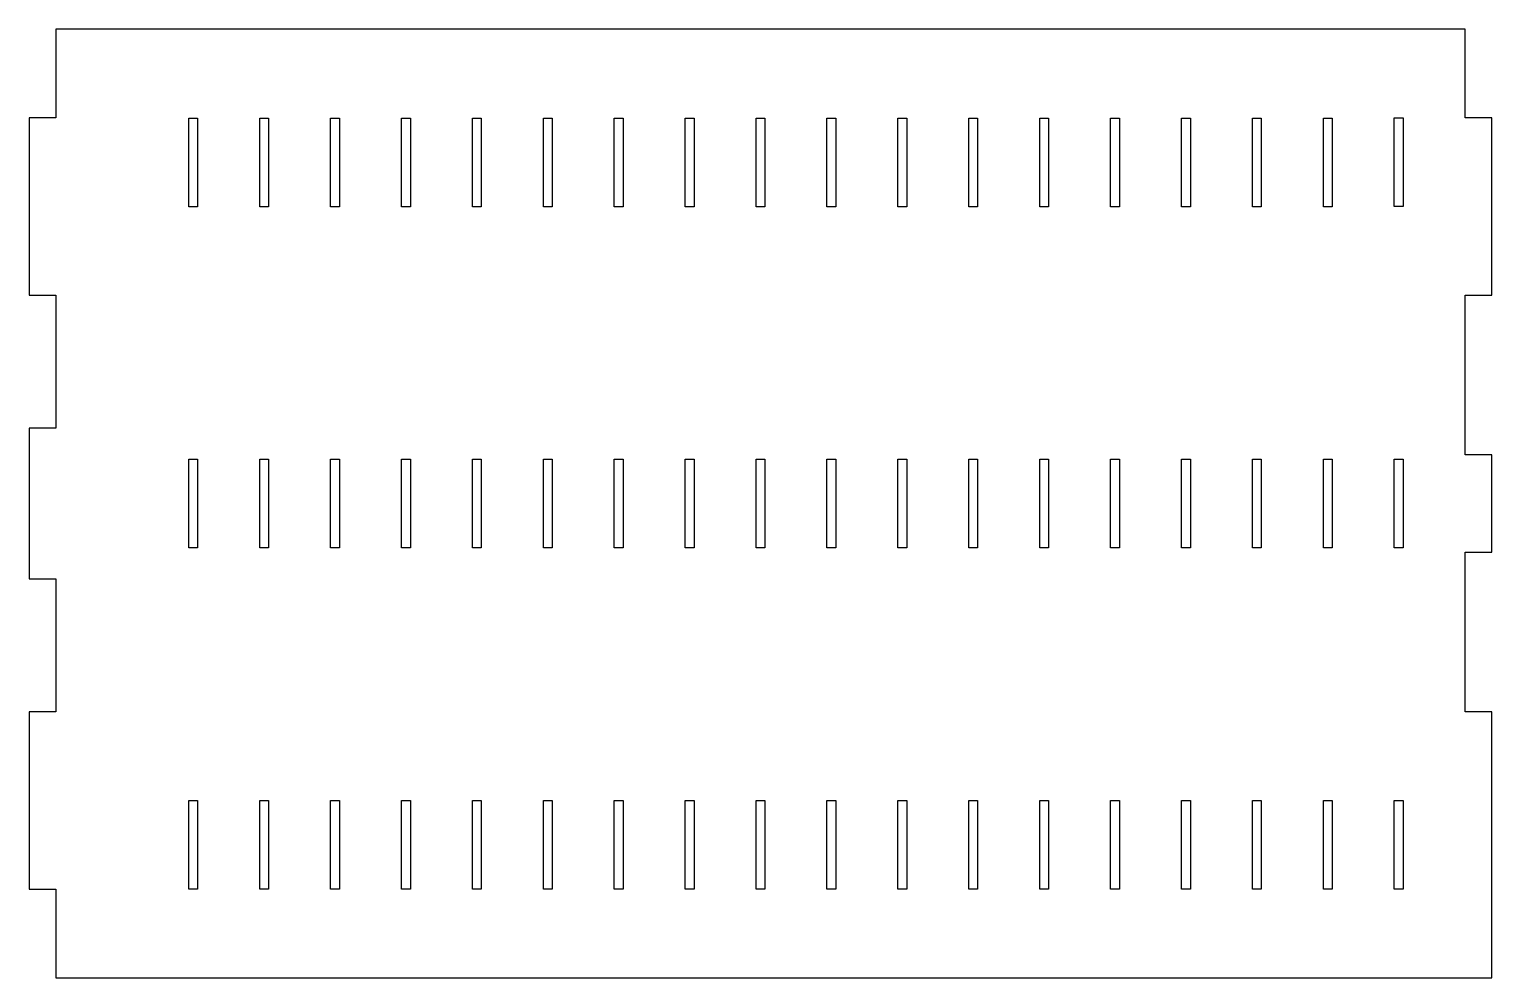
# Model space of a CAD drawing. Header units: millimetres. Extents: x -141 to 24, y -1 to 106.
import ezdxf

# ---------------------------------------------------------------- set-up
doc = ezdxf.new("R2010")
doc.units = ezdxf.units.MM
doc.layers.get('0').update_dxf_attribs({"linetype": 'CONTINUOUS'})

msp = doc.modelspace()

# ---------------------------------------------------------------- linework, layer by layer
for points in [[(-138, -0.85), (24, -0.85), (24, 29.15), (21, 29.15), (21, 47.15), (24, 47.15), (24, 58.15), (21, 58.15), (21, 76.15), (24, 76.15), (24, 96.15), (21, 96.15), (21, 106.15), (-138, 106.15), (-138, 96.15), (-141, 96.15), (-141, 76.15), (-138, 76.15), (-138, 61.15), (-141, 61.15), (-141, 44.15), (-138, 44.15), (-138, 29.15), (-141, 29.15), (-141, 9.15), (-138, 9.15)], [(-122, 96.12), (-122, 86.12), (-123, 86.12), (-123, 96.12)], [(-114, 96.12), (-114, 86.12), (-115, 86.12), (-115, 96.12)], [(-106, 86.12), (-107, 86.12), (-107, 96.12), (-106, 96.12)], [(-98, 86.12), (-99, 86.12), (-99, 96.12), (-98, 96.12)], [(-90, 86.12), (-91, 86.12), (-91, 96.12), (-90, 96.12)], [(-82, 96.12), (-82, 86.12), (-83, 86.12), (-83, 96.12)], [(-74, 96.12), (-74, 86.12), (-75, 86.12), (-75, 96.12)], [(-66, 96.12), (-66, 86.12), (-67, 86.12), (-67, 96.12)], [(-58, 86.12), (-59, 86.12), (-59, 96.12), (-58, 96.12)], [(-50, 86.12), (-51, 86.12), (-51, 96.12), (-50, 96.12)], [(-42, 86.12), (-43, 86.12), (-43, 96.12), (-42, 96.12)], [(-34, 96.12), (-34, 86.12), (-35, 86.12), (-35, 96.12)], [(-26, 96.12), (-26, 86.12), (-27, 86.12), (-27, 96.12)], [(-18, 96.12), (-18, 86.12), (-19, 86.12), (-19, 96.12)], [(-10, 96.12), (-10, 86.12), (-11, 86.12), (-11, 96.12)], [(-2, 96.12), (-2, 86.12), (-3, 86.12), (-3, 96.12)], [(6, 96.12), (6, 86.12), (5, 86.12), (5, 96.12)], [(14, 86.15), (13, 86.15), (13, 96.15), (14, 96.15)], [(-122, 57.64), (-122, 47.64), (-123, 47.64), (-123, 57.64)], [(-114, 57.64), (-114, 47.64), (-115, 47.64), (-115, 57.64)], [(-106, 57.64), (-106, 47.64), (-107, 47.64), (-107, 57.64)], [(-98, 57.64), (-98, 47.64), (-99, 47.64), (-99, 57.64)], [(-90, 57.64), (-90, 47.64), (-91, 47.64), (-91, 57.64)], [(-82, 57.64), (-82, 47.64), (-83, 47.64), (-83, 57.64)], [(-74, 57.64), (-74, 47.64), (-75, 47.64), (-75, 57.64)], [(-66, 57.64), (-66, 47.64), (-67, 47.64), (-67, 57.64)], [(-58, 57.64), (-58, 47.64), (-59, 47.64), (-59, 57.64)], [(-50, 57.64), (-50, 47.64), (-51, 47.64), (-51, 57.64)], [(-42, 57.64), (-42, 47.64), (-43, 47.64), (-43, 57.64)], [(-34, 57.64), (-34, 47.64), (-35, 47.64), (-35, 57.64)], [(-26, 57.64), (-26, 47.64), (-27, 47.64), (-27, 57.64)], [(-18, 57.64), (-18, 47.64), (-19, 47.64), (-19, 57.64)], [(-10, 57.64), (-10, 47.64), (-11, 47.64), (-11, 57.64)], [(-2, 57.64), (-2, 47.64), (-3, 47.64), (-3, 57.64)], [(6, 57.64), (6, 47.64), (5, 47.64), (5, 57.64)], [(13, 47.65), (13, 57.65), (14, 57.65), (14, 47.65)], [(-123, 9.15), (-123, 19.15), (-122, 19.15), (-122, 9.15)], [(-115, 9.15), (-115, 19.15), (-114, 19.15), (-114, 9.15)], [(-107, 9.15), (-107, 19.15), (-106, 19.15), (-106, 9.15)], [(-99, 9.15), (-99, 19.15), (-98, 19.15), (-98, 9.15)], [(-91, 9.15), (-91, 19.15), (-90, 19.15), (-90, 9.15)], [(-83, 9.15), (-83, 19.15), (-82, 19.15), (-82, 9.15)], [(-75, 9.15), (-75, 19.15), (-74, 19.15), (-74, 9.15)], [(-67, 9.15), (-67, 19.15), (-66, 19.15), (-66, 9.15)], [(-59, 9.15), (-59, 19.15), (-58, 19.15), (-58, 9.15)], [(-51, 9.15), (-51, 19.15), (-50, 19.15), (-50, 9.15)], [(-43, 9.15), (-43, 19.15), (-42, 19.15), (-42, 9.15)], [(-35, 9.15), (-35, 19.15), (-34, 19.15), (-34, 9.15)], [(-27, 9.15), (-27, 19.15), (-26, 19.15), (-26, 9.15)], [(-19, 9.15), (-19, 19.15), (-18, 19.15), (-18, 9.15)], [(-11, 9.15), (-11, 19.15), (-10, 19.15), (-10, 9.15)], [(-3, 9.15), (-3, 19.15), (-2, 19.15), (-2, 9.15)], [(5, 9.15), (5, 19.15), (6, 19.15), (6, 9.15)], [(14, 19.15), (14, 9.15), (13, 9.15), (13, 19.15)]]:
    msp.add_lwpolyline(points, close=True)

doc.saveas('drawing.dxf')
